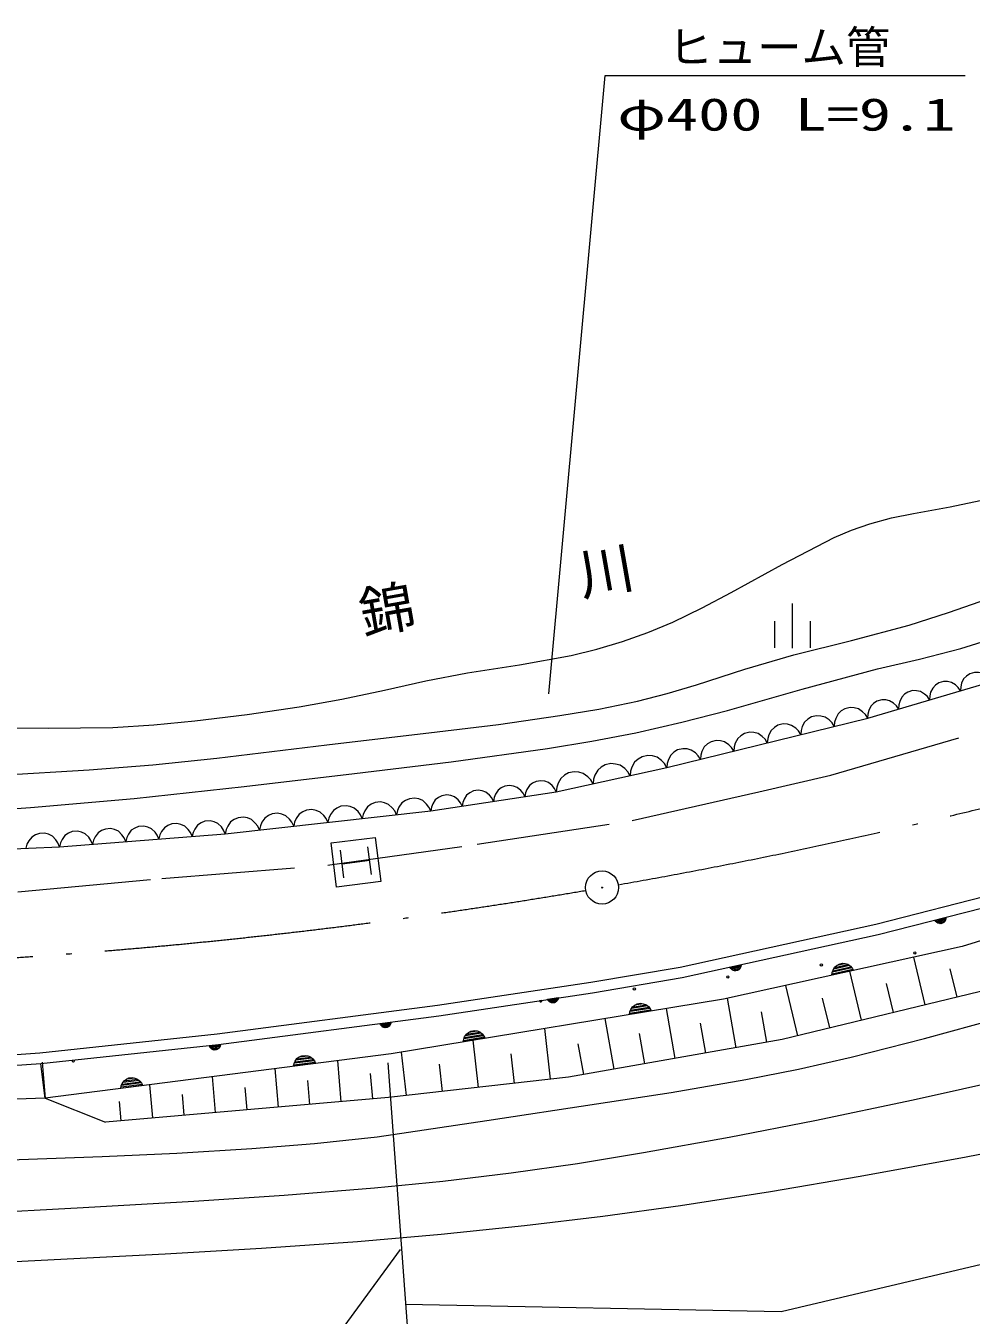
# Model space of a CAD drawing. Units: millimetres, scale not verified. Extents: x 65164 to 705164, y -267 to 359733.
# Drawn here: x 276012 to 318562, y 228510 to 286496 of the extents above; entities that cross this region are included whole.
import ezdxf
from ezdxf.enums import TextEntityAlignment as Align

# ---------------------------------------------------------------- set-up
doc = ezdxf.new("R2010")
doc.units = ezdxf.units.MM
doc.header["$LTSCALE"] = 1000
doc.linetypes.add('DASHED', pattern=[7.5, 6, -1.5])
doc.linetypes.add('LONG_DASHED_DOTTED', pattern=[15.25, 12, -1.5, 0.25, -1.5])
for name, color, linetype, lineweight in [('S-BGD', 7, 'Continuous', 13), ('S-BGD-HTXT', 6, 'Continuous', 13), ('S-BMK', 2, 'LONG_DASHED_DOTTED', 13)]:
    doc.layers.add(name, color=color, linetype=linetype, lineweight=lineweight)
doc.styles.add('ＭＳ ゴシック', font='')
doc.styles.get('ＭＳ ゴシック').set_extended_font_data('MS Gothic')

# ---------------------------------------------------------------- blocks, each defined once
blk = doc.blocks.new('BUHIN27')
at = {"color": 7, "linetype": 'Continuous', "lineweight": 13}
for p, q in [((-479, -15), (459, 139)), ((424, 196), (-464, 50)), ((-437, 118), (374, 251)), ((320, 306), (-398, 188)), ((-349, 259), (248, 357)), ((122, 400), (-246, 340))]:
    blk.add_line(p, q, dxfattribs=at)
blk.add_lwpolyline([(-493, -81), (-473, 39), (-432, 144), (-353, 269), (-254, 346), (-145, 402), (8, 427), (130, 409), (249, 368), (363, 275), (438, 188), (493, 81)], close=True, dxfattribs=at)
blk = doc.blocks.new('BUHIN28')
at = {"color": 7, "linetype": 'Continuous', "lineweight": 13}
for p, q in [((-479, 2), (463, 122)), ((430, 181), (-462, 67)), ((-433, 134), (383, 238)), ((330, 294), (-391, 202)), ((-340, 272), (260, 348)), ((136, 395), (-234, 348))]:
    blk.add_line(p, q, dxfattribs=at)
blk.add_lwpolyline([(-496, -64), (-471, 56), (-426, 160), (-344, 281), (-242, 355), (-130, 407), (23, 426), (145, 404), (262, 359), (372, 262), (444, 173), (496, 64)], close=True, dxfattribs=at)
blk = doc.blocks.new('BUHIN84')
at = {"color": 2, "linetype": 'Continuous', "lineweight": 13}
for radius in [746, 22.5]:
    blk.add_circle((0, 0), radius, dxfattribs=at)
blk = doc.blocks.new('BUHIN107')
at = {"color": 7, "linetype": 'Continuous', "lineweight": 13}
blk.add_lwpolyline([(756, 34), (692, 206), (594, 349), (439, 509), (269, 592), (88, 641), (-146, 630), (-321, 565), (-483, 467), (-623, 294), (-704, 142), (-756, -34)], dxfattribs=at)
blk = doc.blocks.new('BUHIN108')
at = {"color": 7, "linetype": 'Continuous', "lineweight": 13}
blk.add_lwpolyline([(746, 58), (677, 225), (576, 364), (418, 517), (246, 593), (67, 636), (-165, 618), (-336, 548), (-493, 446), (-625, 270), (-700, 118), (-746, -58)], dxfattribs=at)
blk = doc.blocks.new('BUHIN109')
at = {"color": 7, "linetype": 'Continuous', "lineweight": 13}
blk.add_lwpolyline([(771, 86), (693, 256), (584, 396), (415, 549), (235, 623), (48, 661), (-191, 634), (-366, 556), (-525, 445), (-657, 259), (-729, 99), (-771, -86)], dxfattribs=at)
blk = doc.blocks.new('BUHIN110')
at = {"color": 7, "linetype": 'Continuous', "lineweight": 13}
blk.add_lwpolyline([(706, 107), (628, 261), (523, 386), (362, 521), (193, 582), (20, 610), (-199, 576), (-357, 498), (-500, 390), (-614, 214), (-674, 64), (-706, -107)], dxfattribs=at)
blk = doc.blocks.new('BUHIN111')
at = {"color": 7, "linetype": 'Continuous', "lineweight": 13}
blk.add_lwpolyline([(830, 183), (726, 360), (591, 500), (389, 647), (184, 706), (-25, 726), (-282, 669), (-463, 564), (-624, 424), (-746, 206), (-806, 23), (-830, -183)], dxfattribs=at)
blk = doc.blocks.new('BUHIN112')
at = {"color": 7, "linetype": 'Continuous', "lineweight": 13}
blk.add_lwpolyline([(753, 185), (654, 345), (527, 469), (340, 599), (152, 648), (-39, 661), (-272, 604), (-435, 504), (-579, 373), (-685, 171), (-735, 3), (-753, -185)], dxfattribs=at)
blk = doc.blocks.new('BUHIN113')
at = {"color": 7, "linetype": 'Continuous', "lineweight": 13}
blk.add_lwpolyline([(697, 205), (597, 350), (473, 461), (292, 575), (115, 613), (-65, 617), (-280, 553), (-429, 453), (-557, 324), (-648, 131), (-688, -29), (-697, -205)], dxfattribs=at)
blk = doc.blocks.new('BUHIN11')
at = {"color": 7, "linetype": 'Continuous', "lineweight": 13}
for p, q in [((0, 1000), (0, -1000)), ((-800, 205), (-800, -995)), ((800, 205), (800, -995))]:
    blk.add_line(p, q, dxfattribs=at)

msp = doc.modelspace()

# ---------------------------------------------------------------- linework, layer by layer
at = {"layer": 'S-BGD'}
for p, q in [((313901, 255365), (327831, 259472)), ((304865, 253140), (313901, 255365)), ((299883, 252045), (304865, 253140)), ((342396, 252627), (318150, 245094)), ((294236, 251189), (299883, 252045)), ((284986, 250162), (294236, 251189)), ((277524, 249580), (284986, 250162)), ((269960, 249238), (277524, 249580)), ((290326, 248181), (290171, 249421)), ((291566, 248336), (291411, 249576)), ((291489, 248956), (290248, 248801)), ((314261, 246099), (319775, 247505)), ((319906, 247022), (314377, 245612)), ((305461, 244168), (314261, 246099)), ((331536, 246123), (310048, 240904)), ((317418, 246356), (316958, 246238)), ((316978, 246211), (317414, 246322)), ((317403, 246287), (317005, 246186)), ((317034, 246161), (317387, 246251)), ((317365, 246213), (317072, 246138)), ((317137, 246123), (317317, 246169)), ((314377, 245612), (305557, 243677)), ((318150, 245094), (307410, 242725)), ((301441, 243480), (305461, 244168)), ((308202, 244225), (307738, 244124)), ((307757, 244096), (308197, 244192)), ((308185, 244158), (307783, 244070)), ((313193, 244129), (312314, 243935)), ((312337, 244004), (313140, 244181)), ((313083, 244232), (312372, 244076)), ((312417, 244150), (313008, 244280)), ((312880, 244316), (312516, 244235)), ((316495, 242470), (315974, 244614)), ((305557, 243677), (301520, 242986)), ((307812, 244044), (308167, 244122)), ((308145, 244085), (307849, 244020)), ((307913, 244002), (308095, 244042)), ((312303, 243868), (313231, 244073)), ((313630, 241774), (313094, 243979)), ((317927, 242818), (317619, 244086)), ((294539, 242458), (301441, 243480)), ((301520, 242986), (294608, 241963)), ((310765, 241078), (310214, 243344)), ((315062, 242122), (314745, 243426)), ((284624, 241160), (294539, 242458)), ((307410, 242725), (292453, 240269)), ((299973, 242771), (299504, 242698)), ((299521, 242669), (299965, 242738)), ((299952, 242704), (299545, 242641)), ((299572, 242613), (299932, 242670)), ((299907, 242634), (299608, 242587)), ((299671, 242566), (299855, 242594)), ((307988, 240541), (307596, 242766)), ((312197, 241426), (311871, 242767)), ((294608, 241963), (284683, 240663)), ((302495, 239573), (302093, 241852)), ((305241, 240057), (304846, 242304)), ((309362, 240783), (309120, 242153)), ((292444, 241648), (291973, 241586)), ((291990, 241557), (292436, 241615)), ((292421, 241582), (292013, 241528)), ((292040, 241500), (292401, 241548)), ((292375, 241513), (292075, 241473)), ((292137, 241450), (292322, 241474)), ((299624, 239118), (299366, 241404)), ((306615, 240299), (306379, 241638)), ((276640, 240308), (284624, 241160)), ((284683, 240663), (276684, 239810)), ((296383, 238752), (296143, 240875)), ((310048, 240904), (300435, 239210)), ((301121, 239331), (300879, 240708)), ((303868, 239815), (303629, 241173)), ((270302, 239885), (276640, 240308)), ((292453, 240269), (276889, 238274)), ((284764, 240641), (284292, 240590)), ((284308, 240560), (284755, 240608)), ((284740, 240575), (284331, 240532)), ((284357, 240503), (284718, 240541)), ((284692, 240507), (284391, 240475)), ((284453, 240450), (284638, 240470)), ((293142, 238386), (292920, 240346)), ((298004, 238935), (297854, 240258)), ((276684, 239810), (270328, 239386)), ((276889, 238274), (276684, 239810)), ((276752, 239890), (276889, 238274)), ((287382, 237867), (287232, 239600)), ((290210, 238111), (290050, 239961)), ((294762, 238569), (294624, 239794)), ((284554, 237623), (284414, 239239)), ((288796, 237989), (288703, 239064)), ((291624, 238233), (291525, 239378)), ((300435, 239210), (292331, 238294)), ((281725, 237379), (281596, 238877)), ((283140, 237501), (283059, 238435)), ((285968, 237745), (285881, 238750)), ((276889, 238274), (252053, 237449)), ((276889, 238274), (279604, 237196)), ((292331, 238294), (279604, 237196)), ((280311, 237257), (280237, 238121))]:
    msp.add_line(p, q, dxfattribs=at)
at = {"layer": 'S-BGD', "linetype": 'DASHED'}
for p, q in [((312238, 252796), (322666, 255847)), ((309001, 252053), (312238, 252796)), ((303308, 250752), (309001, 252053)), ((296329, 249691), (303308, 250752)), ((289695, 248762), (296329, 249691)), ((282129, 248152), (289695, 248762)), ((275654, 247542), (282129, 248152))]:
    msp.add_line(p, q, dxfattribs=at)
at = {"layer": 'S-BGD'}
for points in [[(274110, 254932), (277018, 254909), (279935, 254946), (281780, 255059), (283620, 255232), (285972, 255520), (288313, 255868), (290240, 256210), (292155, 256612), (294013, 257035), (295884, 257400), (298226, 257757), (300559, 258174), (301715, 258459), (302865, 258806), (304003, 259215), (305127, 259683), (306454, 260315), (307764, 261005), (310059, 262266), (312388, 263478), (313178, 263819), (313995, 264106), (314966, 264362), (315956, 264559), (317613, 264856), (319255, 265210)], [(274857, 252802), (278858, 253038), (281735, 253268), (284617, 253559), (289566, 254162), (294531, 254742), (297290, 255078), (300042, 255473), (301799, 255771), (303543, 256129), (304881, 256462), (306202, 256852), (308379, 257558), (310571, 258206), (313167, 258846), (315762, 259549), (317545, 260106), (319307, 260721)], [(271569, 251009), (276231, 251346), (280887, 251743), (285842, 252286), (290804, 252872), (295150, 253403), (299489, 253993), (301481, 254318), (303471, 254703), (305535, 255174), (307586, 255704), (310959, 256670), (314346, 257578), (316226, 258007), (318091, 258495), (320056, 259110)], [(273611, 233078), (278589, 233356), (283578, 233641), (287638, 233908), (291704, 234237), (294778, 234545), (297856, 234914), (300835, 235337), (303814, 235821), (307671, 236516), (311524, 237272), (315954, 238199), (320382, 239188), (324243, 240098), (328101, 241069), (332925, 242344), (337761, 243614), (342519, 244819), (347261, 246082), (352033, 247518), (356803, 249007), (360335, 250129), (363849, 251309)], [(272316, 230758), (277296, 231014), (282287, 231271), (286617, 231518), (290946, 231825), (294702, 232155), (298462, 232546), (301977, 232968), (305483, 233450), (309524, 234074), (313556, 234757), (318337, 235629), (323106, 236559), (327804, 237530), (332490, 238559), (336196, 239432), (339889, 240364), (344226, 241518), (348560, 242733), (351724, 243675), (354870, 244673), (357075, 245424), (359258, 246231), (362053, 247377)], [(274450, 235469), (279444, 235642), (282809, 235797), (286181, 236012), (289001, 236239), (291826, 236527), (296757, 237259), (301699, 238011), (305059, 238527), (308419, 239105), (310791, 239577), (313161, 240110), (316462, 240949), (319748, 241846)]]:
    msp.add_lwpolyline(points, dxfattribs=at)
for points in [[(291737, 249995), (291985, 248011), (290000, 247762), (289752, 249747)], [(317422, 246389), (317417, 246328), (317401, 246274), (317368, 246209), (317322, 246166), (317270, 246133), (317194, 246114), (317133, 246118), (317072, 246133), (317011, 246175), (316970, 246214), (316938, 246265)], [(308208, 244259), (308200, 244198), (308183, 244144), (308147, 244080), (308100, 244039), (308046, 244008), (307971, 243992), (307909, 243997), (307849, 244015), (307790, 244058), (307750, 244099), (307719, 244151)], [(312292, 243802), (312306, 243923), (312341, 244030), (312413, 244159), (312507, 244241), (312614, 244303), (312765, 244336), (312888, 244325), (313009, 244290), (313127, 244204), (313207, 244122), (313268, 244017)], [(299980, 242804), (299969, 242744), (299949, 242691), (299909, 242629), (299859, 242591), (299804, 242564), (299728, 242552), (299667, 242561), (299608, 242582), (299551, 242629), (299514, 242673), (299486, 242726)], [(292452, 241681), (292440, 241621), (292418, 241569), (292377, 241508), (292326, 241471), (292270, 241445), (292193, 241435), (292133, 241446), (292074, 241468), (292019, 241517), (291983, 241561), (291957, 241616)], [(284773, 240673), (284760, 240614), (284736, 240562), (284694, 240502), (284642, 240467), (284586, 240442), (284509, 240434), (284448, 240446), (284390, 240470), (284336, 240519), (284301, 240565), (284276, 240620)]]:
    msp.add_lwpolyline(points, close=True, dxfattribs=at)
for centre in [(316024, 244803), (311816, 244263), (307608, 243724), (303400, 243184)]:
    msp.add_circle(centre, 49.8, dxfattribs=at)
for centre, start, end in [((299191, 242645), 144.4495, 53.34733), ((278150, 239948), 164.24027, 27.93444)]:
    msp.add_arc(centre, 49.8, start, end, dxfattribs=at)
at = {"layer": 'S-BGD-HTXT'}
for p, q in [((299553, 256457), (302088, 284268)), ((302088, 284268), (318284, 284268)), ((292307, 239863), (293285, 226501)), ((310015, 228674), (355533, 239429)), ((292857, 231466), (285167, 220960)), ((293101, 229012), (310015, 228674))]:
    msp.add_line(p, q, dxfattribs=at)
at = {"layer": 'S-BMK'}
for start, end in [(279.98364, 288.19705), (271.23586, 279.64336)]:
    msp.add_arc((258898, 496613), 252569, start, end, dxfattribs=at)

# ---------------------------------------------------------------- block references
at = {"layer": 'S-BGD'}
for name, p in [('BUHIN11', (310508, 259514)), ('BUHIN113', (317383, 256391)), ('BUHIN113', (318776, 256802)), ('BUHIN113', (315990, 255981)), ('BUHIN112', (313148, 255179)), ('BUHIN113', (314597, 255570)), ('BUHIN112', (311642, 254808)), ('BUHIN112', (308630, 254067)), ('BUHIN112', (310136, 254438)), ('BUHIN112', (305618, 253325)), ('BUHIN112', (307124, 253696)), ('BUHIN111', (304035, 252957)), ('BUHIN111', (300713, 252227)), ('BUHIN111', (302374, 252592)), ('BUHIN110', (297765, 251724)), ('BUHIN110', (299177, 251938)), ('BUHIN109', (293465, 251103)), ('BUHIN110', (294942, 251296)), ('BUHIN110', (296353, 251510)), ('BUHIN109', (288840, 250590)), ('BUHIN109', (290382, 250761)), ('BUHIN109', (291923, 250932)), ('BUHIN108', (281255, 249871)), ('BUHIN108', (282747, 249988)), ('BUHIN108', (284240, 250104)), ('BUHIN109', (285757, 250248)), ('BUHIN109', (287298, 250419)), ('BUHIN107', (276768, 249546)), ('BUHIN108', (278270, 249638)), ('BUHIN108', (279763, 249755)), ('BUHIN27', (303671, 242111)), ('BUHIN27', (296193, 240883)), ('BUHIN28', (288562, 239770)), ('BUHIN28', (280780, 238773))]:
    msp.add_blockref(name, p, dxfattribs=at)
at = {"layer": 'S-BMK'}
msp.add_blockref('BUHIN84', (301947, 247741), dxfattribs=at)

# ---------------------------------------------------------------- texts
at = {"layer": 'S-BGD', "insert": (291233, 258912), "char_height": 1833, "attachment_point": 7, "rotation": 10, "style": 'ＭＳ ゴシック'}
msp.add_mtext('\\T4;錦川', dxfattribs=at)
at = {"layer": 'S-BGD-HTXT', "style": 'ＭＳ ゴシック'}
msp.add_text('ヒューム管', height=1466, dxfattribs=at).set_placement((304922, 284367), align=Align.BOTTOM_LEFT)
at = {"layer": 'S-BGD-HTXT', "style": 'ＭＳ ゴシック', "width": 1.45}
msp.add_text('φ400 L=9.1', height=1466, dxfattribs=at).set_placement((302630, 281341), align=Align.BOTTOM_LEFT)

doc.saveas('drawing.dxf')
